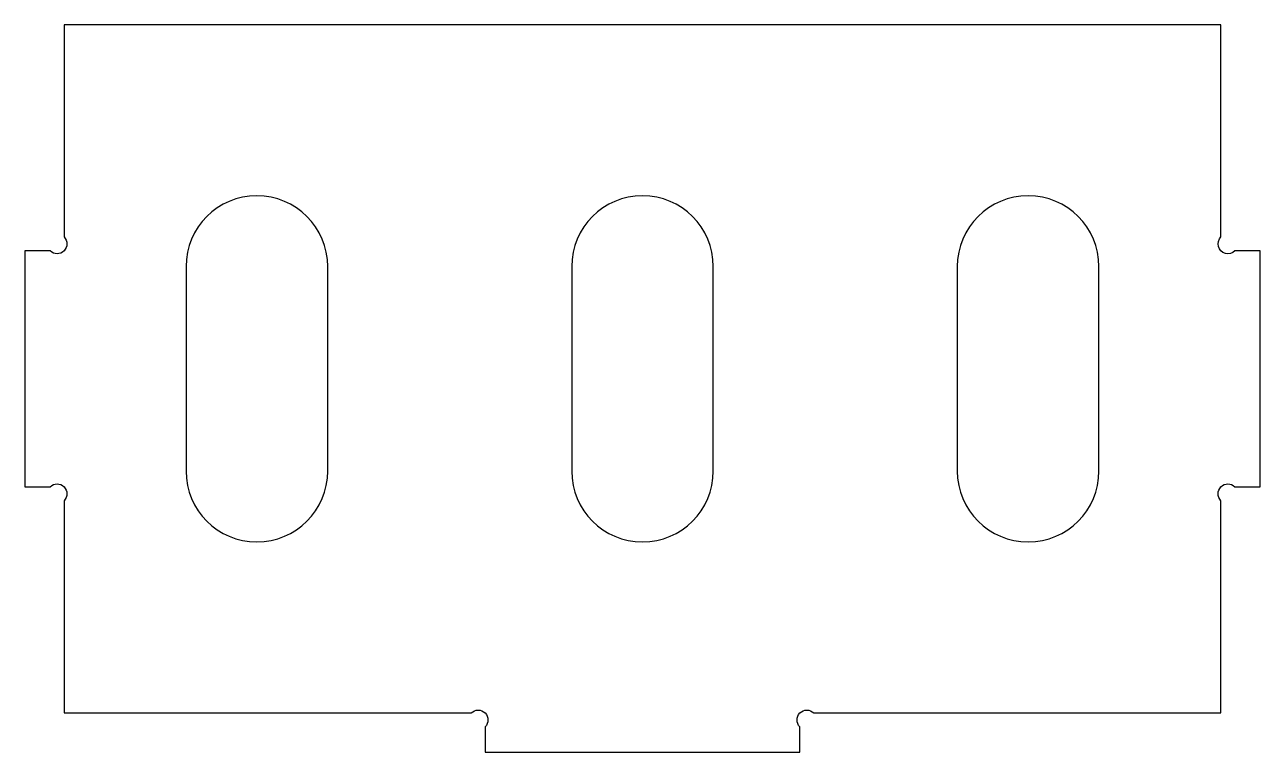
# Model space of a CAD drawing. Header units: inches. Extents: x -0.5 to 15.2, y -9.2 to 0.
import ezdxf

# ---------------------------------------------------------------- set-up
doc = ezdxf.new("R2010")
doc.units = ezdxf.units.IN
doc.layers.get('0').update_dxf_attribs({"linetype": 'CONTINUOUS'})

msp = doc.modelspace()

# ---------------------------------------------------------------- linework, layer by layer
for points in [[(9.35, -8.927, -1), (9.527, -8.75), (14.7, -8.75), (14.7, -6.052, -1), (14.877, -5.875), (15.2, -5.875), (15.2, -2.875), (14.877, -2.875, -1), (14.7, -2.698), (14.7, 0), (0, 0), (0, -2.698, -1), (-0.177, -2.875), (-0.5, -2.875), (-0.5, -5.875), (-0.177, -5.875, -1), (0, -6.052), (0, -8.75), (5.173, -8.75, -1), (5.35, -8.927), (5.35, -9.25), (9.35, -9.25)], [(3.35, -5.675), (3.35, -3.075, 1), (1.55, -3.075), (1.55, -5.675, 1)], [(8.25, -5.675), (8.25, -3.075, 1), (6.45, -3.075), (6.45, -5.675, 1)], [(11.35, -3.075), (11.35, -5.675, 1), (13.15, -5.675), (13.15, -3.075, 1)]]:
    msp.add_lwpolyline(points, format="xyb", close=True)

doc.saveas('drawing.dxf')
